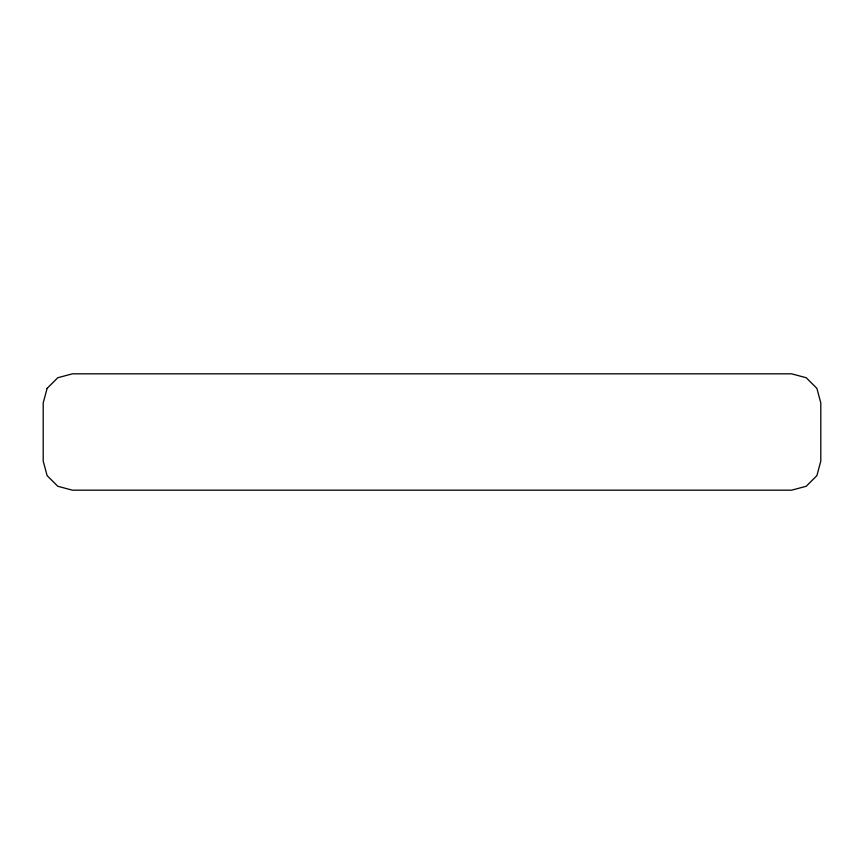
<?xml version="1.0" encoding="UTF-8"?>
<svg xmlns="http://www.w3.org/2000/svg" width="864" height="864" viewBox="0 0 864 864"><rect width="100%" height="100%" fill="white"/><g stroke="black" fill="none" stroke-linecap="round" stroke-linejoin="round"><path stroke-width="1.3" d="M47.11 388.379L43.2 402.916L43.2 461.084L47.11 475.621L57.78 486.27L72.36 490.169L791.64 490.169L806.22 486.27L816.89 475.621L820.8 461.084L820.8 402.916L816.89 388.379L806.22 377.73L791.64 373.831L72.36 373.831L57.78 377.73L47.11 388.379"/></g></svg>
